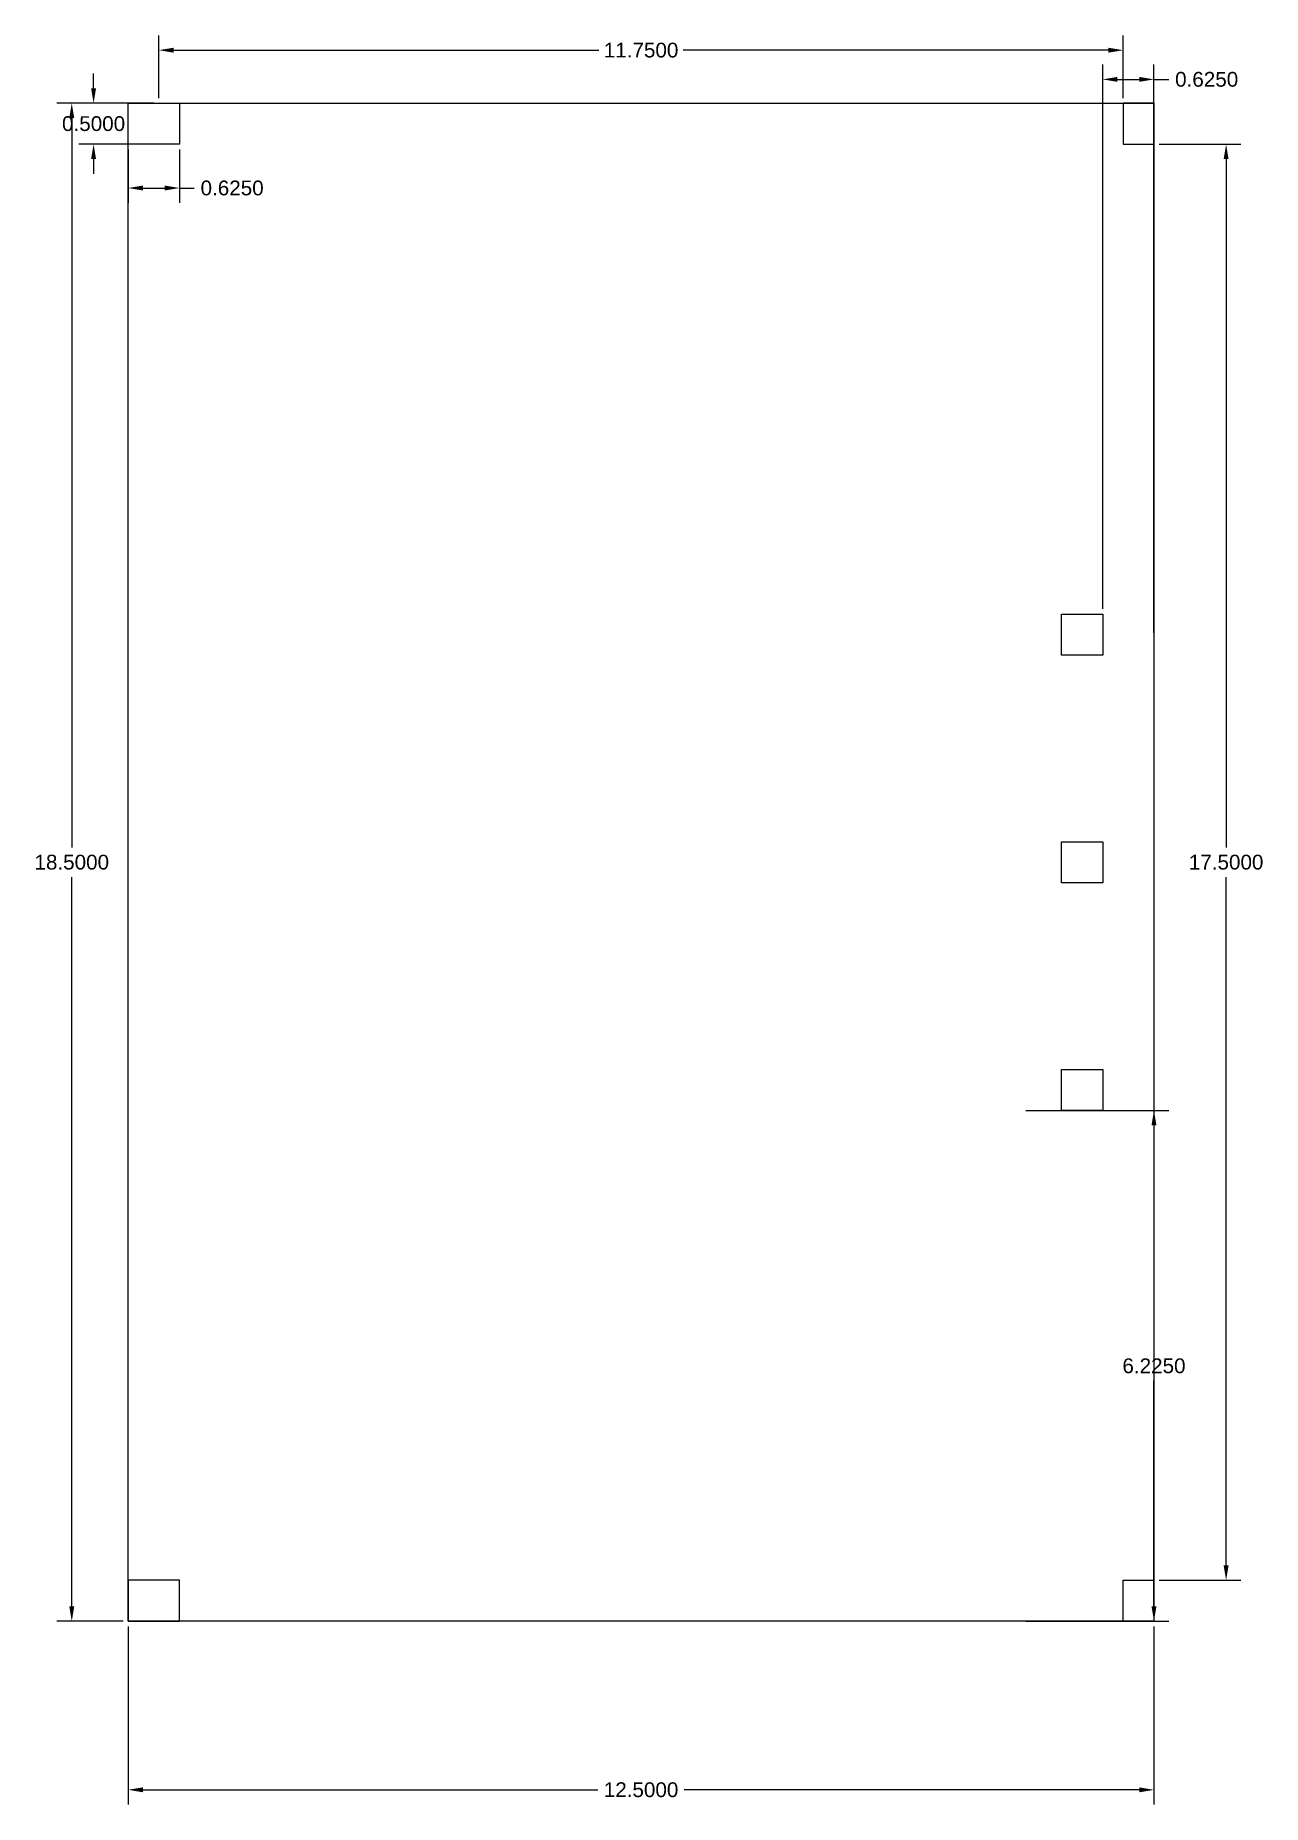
# Model space of a CAD drawing. Header units: inches. Extents: x 3 to 17.9, y 31.3 to 52.9.
import ezdxf

# ---------------------------------------------------------------- set-up
doc = ezdxf.new("R2010")
doc.units = ezdxf.units.IN
doc.header["$MEASUREMENT"] = 0
doc.layers.get('0').update_dxf_attribs({"color": 1})
doc.layers.add('dimensions', color=4, linetype='Continuous')
doc.styles.get("Standard").update_dxf_attribs({"font": 'Arial Regular.ttf'})
doc.dimstyles.get("Standard").update_dxf_attribs({"dimtxt": 0.18, "dimasz": 0.18, "dimexe": 0.18, "dimexo": 0.0625, "dimgap": 0.09, "dimtad": 0, "dimtih": 1, "dimtoh": 1, "dimdec": 4, "dimzin": 0, "dimdsep": 46, "dimtxsty": 'Standard', "dimcen": 0.09, "dimadec": 0, "dimazin": 0, "dimtfac": 1, "dimtdec": 4, "dimtofl": 0, "dimtmove": 0, "dimatfit": 3, "dimfxl": 1, "dimtolj": 1, "dimtzin": 0, "dimarcsym": 0})

# ---------------------------------------------------------------- blocks, each defined once
blk = doc.blocks.new('*D24')
at = {"layer": 'Defpoints', "color": 0, "transparency": 16777216}
for p in [(16.226, 52.692), (4.476, 52.046), (16.226, 52.046)]:
    blk.add_point(p, dxfattribs=at)
at = {"layer": 'dimensions', "color": 0, "lineweight": -2, "transparency": 16777216}
for p, q in [((4.476, 52.108), (4.476, 52.872)), ((16.226, 52.108), (16.226, 52.872)), ((4.656, 52.692), (9.836, 52.692)), ((16.046, 52.692), (10.866, 52.692))]:
    blk.add_line(p, q, dxfattribs=at)
at = {"layer": 'dimensions', "color": 0, "transparency": 16777216}
for points in [[(4.656, 52.722), (4.656, 52.662), (4.476, 52.692)], [(16.046, 52.722), (16.046, 52.662), (16.226, 52.692)]]:
    blk.add_solid(points, dxfattribs=at)
at = {"layer": 'dimensions', "color": 0, "transparency": 16777216, "insert": (10.351, 52.692), "char_height": 0.18, "attachment_point": 5}
blk.add_mtext('\\A1;11.7500', dxfattribs=at)
blk = doc.blocks.new('*D25')
at = {"layer": 'Defpoints', "color": 0, "transparency": 16777216}
for p in [(16.601, 51.546), (16.601, 34.046), (17.48, 34.046)]:
    blk.add_point(p, dxfattribs=at)
at = {"layer": 'dimensions', "color": 0, "lineweight": -2, "transparency": 16777216}
for p, q in [((16.664, 51.546), (17.66, 51.546)), ((17.48, 51.366), (17.48, 42.977)), ((17.48, 34.226), (17.48, 42.615)), ((16.664, 34.046), (17.66, 34.046))]:
    blk.add_line(p, q, dxfattribs=at)
at = {"layer": 'dimensions', "color": 0, "transparency": 16777216}
for points in [[(17.45, 51.366), (17.51, 51.366), (17.48, 51.546)], [(17.45, 34.226), (17.51, 34.226), (17.48, 34.046)]]:
    blk.add_solid(points, dxfattribs=at)
at = {"layer": 'dimensions', "color": 0, "transparency": 16777216, "insert": (17.48, 42.796), "char_height": 0.18, "attachment_point": 5}
blk.add_mtext('\\A1;17.5000', dxfattribs=at)
blk = doc.blocks.new('*D27')
at = {"layer": 'Defpoints', "color": 0, "transparency": 16777216}
for p in [(16.601, 52.336), (15.976, 45.821), (16.601, 45.531)]:
    blk.add_point(p, dxfattribs=at)
at = {"layer": 'dimensions', "color": 0, "lineweight": -2, "transparency": 16777216}
for p, q in [((15.976, 45.883), (15.976, 52.516)), ((16.601, 45.593), (16.601, 52.516)), ((16.156, 52.336), (16.421, 52.336)), ((16.601, 52.336), (16.781, 52.336))]:
    blk.add_line(p, q, dxfattribs=at)
at = {"layer": 'dimensions', "color": 0, "transparency": 16777216}
for points in [[(16.156, 52.366), (16.156, 52.306), (15.976, 52.336)], [(16.421, 52.366), (16.421, 52.306), (16.601, 52.336)]]:
    blk.add_solid(points, dxfattribs=at)
at = {"layer": 'dimensions', "color": 0, "transparency": 16777216, "insert": (17.243, 52.336), "char_height": 0.18, "attachment_point": 5}
blk.add_mtext('\\A1;0.6250', dxfattribs=at)
blk = doc.blocks.new('*D29')
at = {"layer": 'Defpoints', "color": 0, "transparency": 16777216}
for p in [(14.976, 39.771), (14.976, 33.546), (16.601, 33.546)]:
    blk.add_point(p, dxfattribs=at)
at = {"layer": 'dimensions', "color": 0, "lineweight": -2, "transparency": 16777216}
for p, q in [((15.039, 39.771), (16.781, 39.771)), ((16.601, 39.591), (16.601, 36.839)), ((16.601, 33.726), (16.601, 36.477)), ((15.039, 33.546), (16.781, 33.546))]:
    blk.add_line(p, q, dxfattribs=at)
at = {"layer": 'dimensions', "color": 0, "transparency": 16777216}
for points in [[(16.571, 39.591), (16.631, 39.591), (16.601, 39.771)], [(16.571, 33.726), (16.631, 33.726), (16.601, 33.546)]]:
    blk.add_solid(points, dxfattribs=at)
at = {"layer": 'dimensions', "color": 0, "transparency": 16777216, "insert": (16.601, 36.658), "char_height": 0.18, "attachment_point": 5}
blk.add_mtext('\\A1;6.2250', dxfattribs=at)
blk = doc.blocks.new('*D31')
at = {"layer": 'Defpoints', "color": 0, "transparency": 16777216}
for p in [(3.68, 52.046), (4.476, 52.046), (4.476, 51.546)]:
    blk.add_point(p, dxfattribs=at)
at = {"layer": 'dimensions', "color": 0, "lineweight": -2, "transparency": 16777216}
for p, q in [((3.68, 52.226), (3.68, 52.406)), ((4.414, 52.046), (3.5, 52.046)), ((4.414, 51.546), (3.5, 51.546)), ((3.68, 51.366), (3.68, 51.186))]:
    blk.add_line(p, q, dxfattribs=at)
at = {"layer": 'dimensions', "color": 0, "transparency": 16777216}
for points in [[(3.65, 52.226), (3.71, 52.226), (3.68, 52.046)], [(3.65, 51.366), (3.71, 51.366), (3.68, 51.546)]]:
    blk.add_solid(points, dxfattribs=at)
at = {"layer": 'dimensions', "color": 0, "transparency": 16777216, "insert": (3.68, 51.796), "char_height": 0.18, "attachment_point": 5}
blk.add_mtext('\\A1;0.5000', dxfattribs=at)
blk = doc.blocks.new('*D32')
at = {"layer": 'Defpoints', "color": 0, "transparency": 16777216}
for p in [(4.101, 51.546), (4.726, 51.546), (4.726, 51.012)]:
    blk.add_point(p, dxfattribs=at)
at = {"layer": 'dimensions', "color": 0, "lineweight": -2, "transparency": 16777216}
for p, q in [((4.101, 51.483), (4.101, 50.832)), ((4.726, 51.483), (4.726, 50.832)), ((4.281, 51.012), (4.546, 51.012)), ((4.726, 51.012), (4.906, 51.012))]:
    blk.add_line(p, q, dxfattribs=at)
at = {"layer": 'dimensions', "color": 0, "transparency": 16777216}
for points in [[(4.281, 51.042), (4.281, 50.982), (4.101, 51.012)], [(4.546, 51.042), (4.546, 50.982), (4.726, 51.012)]]:
    blk.add_solid(points, dxfattribs=at)
at = {"layer": 'dimensions', "color": 0, "transparency": 16777216, "insert": (5.368, 51.012), "char_height": 0.18, "attachment_point": 5}
blk.add_mtext('\\A1;0.6250', dxfattribs=at)
blk = doc.blocks.new('*D33')
at = {"layer": 'Defpoints', "color": 0, "transparency": 16777216}
for p in [(4.101, 33.546), (16.601, 33.546), (16.601, 31.492)]:
    blk.add_point(p, dxfattribs=at)
at = {"layer": 'dimensions', "color": 0, "lineweight": -2, "transparency": 16777216}
for p, q in [((4.101, 33.483), (4.101, 31.312)), ((16.601, 33.483), (16.601, 31.312)), ((4.281, 31.492), (9.826, 31.492)), ((16.421, 31.492), (10.876, 31.492))]:
    blk.add_line(p, q, dxfattribs=at)
at = {"layer": 'dimensions', "color": 0, "transparency": 16777216}
for points in [[(4.281, 31.522), (4.281, 31.462), (4.101, 31.492)], [(16.421, 31.522), (16.421, 31.462), (16.601, 31.492)]]:
    blk.add_solid(points, dxfattribs=at)
at = {"layer": 'dimensions', "color": 0, "transparency": 16777216, "insert": (10.351, 31.492), "char_height": 0.18, "attachment_point": 5}
blk.add_mtext('\\A1;12.5000', dxfattribs=at)
blk = doc.blocks.new('*D34')
at = {"layer": 'Defpoints', "color": 0, "transparency": 16777216}
for p in [(4.101, 52.046), (3.414, 33.546), (4.101, 33.546)]:
    blk.add_point(p, dxfattribs=at)
at = {"layer": 'dimensions', "color": 0, "lineweight": -2, "transparency": 16777216}
for p, q in [((4.039, 52.046), (3.234, 52.046)), ((3.414, 51.866), (3.414, 42.977)), ((3.414, 33.726), (3.414, 42.615)), ((4.039, 33.546), (3.234, 33.546))]:
    blk.add_line(p, q, dxfattribs=at)
at = {"layer": 'dimensions', "color": 0, "transparency": 16777216}
for points in [[(3.384, 51.866), (3.444, 51.866), (3.414, 52.046)], [(3.384, 33.726), (3.444, 33.726), (3.414, 33.546)]]:
    blk.add_solid(points, dxfattribs=at)
at = {"layer": 'dimensions', "color": 0, "transparency": 16777216, "insert": (3.414, 42.796), "char_height": 0.18, "attachment_point": 5}
blk.add_mtext('\\A1;18.5000', dxfattribs=at)

msp = doc.modelspace()

# ---------------------------------------------------------------- linework, layer by layer
for points in [[(4.10101, 52.04573), (16.60101, 52.04573), (16.60101, 33.54573), (4.10101, 33.54573)], [(4.10101, 52.04573), (4.72601, 52.04573), (4.72601, 51.54573), (4.10101, 51.54573)], [(16.60101, 52.04573), (16.22601, 52.04573), (16.22601, 51.54573), (16.60101, 51.54573)], [(15.97603, 45.32077), (15.47603, 45.32077), (15.47603, 45.82077), (15.97603, 45.82077)], [(15.97603, 42.54575), (15.47603, 42.54575), (15.47603, 43.04575), (15.97603, 43.04575)], [(15.97603, 39.77069), (15.47603, 39.77069), (15.47603, 40.27069), (15.97603, 40.27069)], [(4.10101, 33.54573), (4.72601, 33.54573), (4.72601, 34.04573), (4.10101, 34.04573)], [(16.60101, 33.54573), (16.22601, 33.54573), (16.22601, 34.04573), (16.60101, 34.04573)]]:
    msp.add_lwpolyline(points, close=True)

# ---------------------------------------------------------------- dimensions: what is measured, and where the dimension line sits
at = {"layer": 'dimensions'}
for base, p1, p2, picture, middle in [((16.22601, 52.69239), (4.47601, 52.04573), (16.22601, 52.04573), '*D24', (10.35101, 52.69239)), ((16.60101, 52.33588), (15.97603, 45.82077), (16.60101, 45.53062), '*D27', (17.24304, 52.33588)), ((4.72601, 51.01207), (4.10101, 51.54573), (4.72601, 51.54573), '*D32', (5.36804, 51.01207)), ((16.60101, 31.49166), (4.10101, 33.54573), (16.60101, 33.54573), '*D33', (10.35101, 31.49166))]:
    dim = msp.add_linear_dim(base=base, p1=p1, p2=p2, dimstyle='Standard', dxfattribs=at)
    dim.commit()
    dim.dimension.update_dxf_attribs({"geometry": picture, "text_midpoint": middle})
for base, p1, p2, picture, middle in [((3.67955, 52.04573), (4.47601, 51.54573), (4.47601, 52.04573), '*D31', (3.67955, 51.79573)), ((3.41376, 33.54573), (4.10101, 52.04573), (4.10101, 33.54573), '*D34', (3.41376, 42.79573)), ((17.48007, 34.04573), (16.60101, 51.54573), (16.60101, 34.04573), '*D25', (17.48007, 42.79573)), ((16.60101, 33.54573), (14.97603, 39.77069), (14.97603, 33.54573), '*D29', (16.60101, 36.65821))]:
    dim = msp.add_linear_dim(base=base, p1=p1, p2=p2, angle=90, dimstyle='Standard', dxfattribs=at)
    dim.commit()
    dim.dimension.update_dxf_attribs({"geometry": picture, "text_midpoint": middle})

doc.saveas('drawing.dxf')
